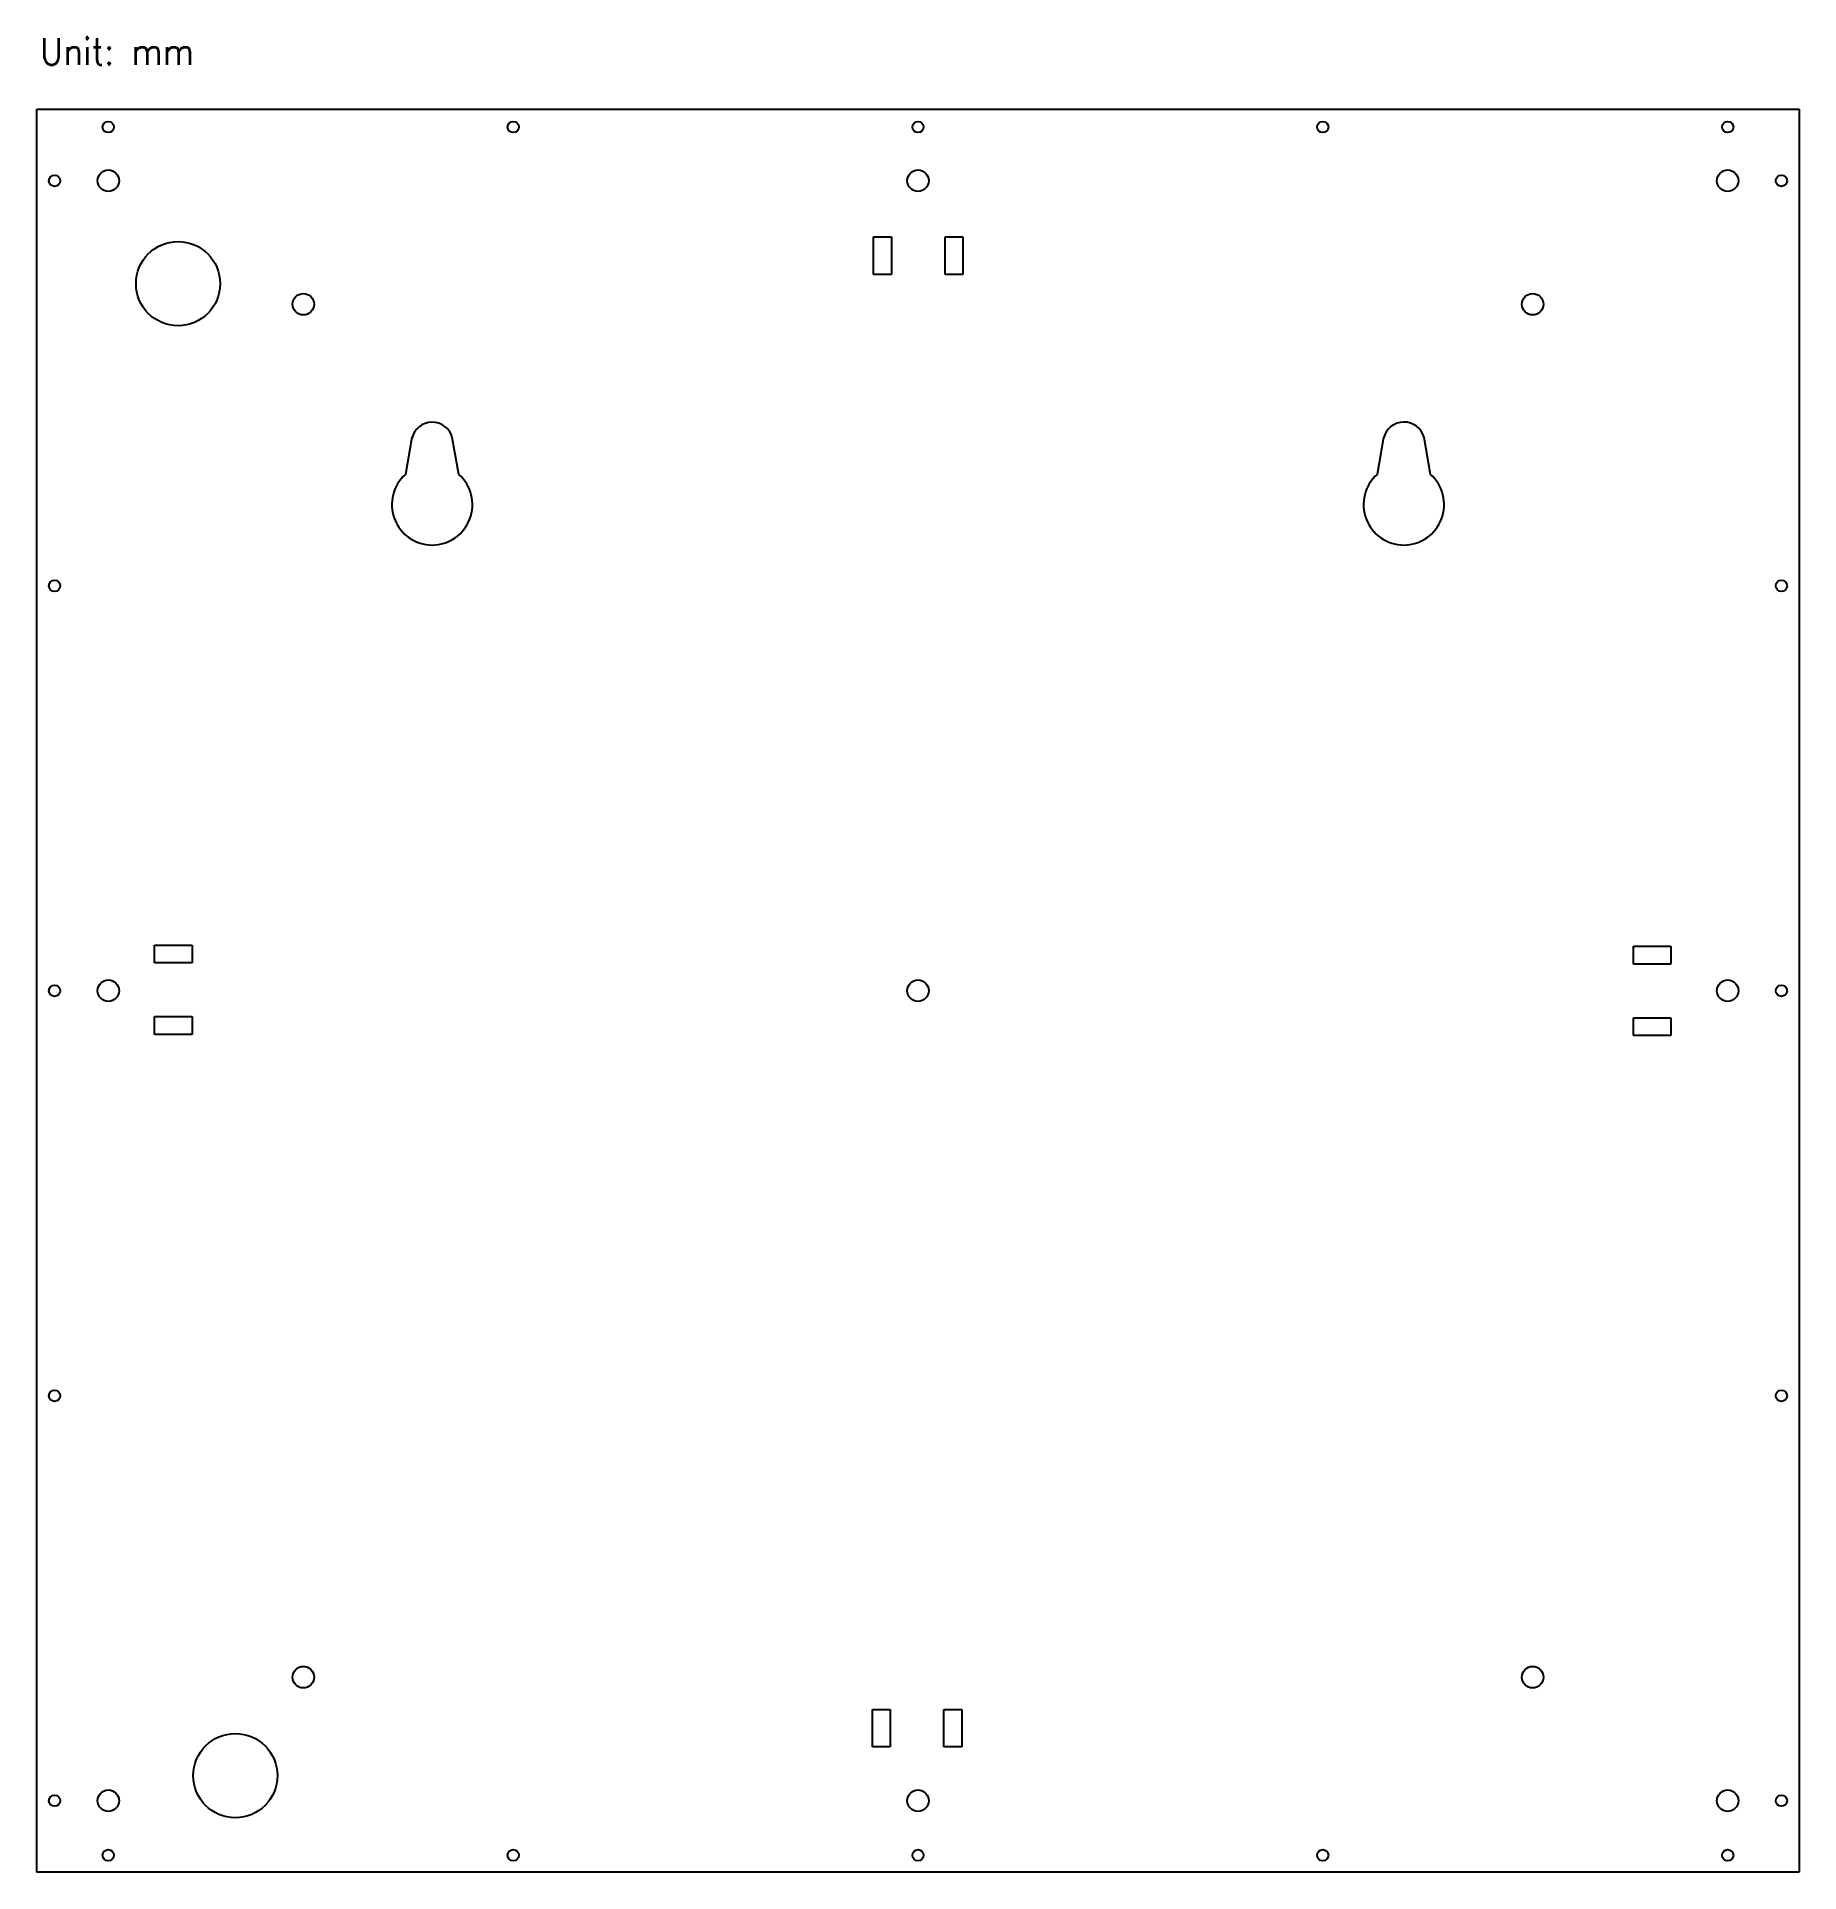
# Model space of a CAD drawing. Header units: inches. Extents: x -0.2 to 9.6, y -9.6 to 0.6.
import ezdxf
from ezdxf.enums import TextEntityAlignment as Align

# ---------------------------------------------------------------- set-up
doc = ezdxf.new("R2010")
doc.units = ezdxf.units.IN
doc.header["$MEASUREMENT"] = 0
for name, color, linetype, lineweight in [('0 ... back_plate', 3, 'Continuous', 25), ('0 ... frame_mounting_holes', 9, 'Continuous', 25), ('0 ... mounting holes', 6, 'Continuous', 25)]:
    doc.layers.add(name, color=color, linetype=linetype, lineweight=lineweight)
doc.layers.add('0 ... measuerments', color=18, linetype='Continuous', lineweight=25, true_color=0x000000)
doc.styles.add('textstyle3', font='Standard')

msp = doc.modelspace()

# ---------------------------------------------------------------- linework, layer by layer
at = {"layer": '0 ... back_plate'}
for p, q in [((-0.21, 0.21), (9.64, 0.21)), ((-0.21, -9.64), (-0.21, 0.21)), ((9.64, 0.21), (9.64, -9.64)), ((4.466, -0.504), (4.566, -0.504)), ((4.466, -0.714), (4.466, -0.504)), ((4.566, -0.504), (4.566, -0.714)), ((4.866, -0.504), (4.966, -0.504)), ((4.866, -0.714), (4.866, -0.504)), ((4.966, -0.504), (4.966, -0.714)), ((4.566, -0.714), (4.466, -0.714)), ((4.966, -0.714), (4.866, -0.714)), ((0.449, -4.56), (0.449, -4.46)), ((0.449, -4.46), (0.659, -4.46)), ((0.659, -4.46), (0.659, -4.56)), ((8.713, -4.566), (8.713, -4.466)), ((8.713, -4.466), (8.923, -4.466)), ((8.923, -4.466), (8.923, -4.566)), ((0.659, -4.56), (0.449, -4.56)), ((8.923, -4.566), (8.713, -4.566)), ((0.449, -4.96), (0.449, -4.86)), ((0.449, -4.86), (0.659, -4.86)), ((0.659, -4.86), (0.659, -4.96)), ((8.713, -4.966), (8.713, -4.866)), ((8.713, -4.866), (8.923, -4.866)), ((8.923, -4.866), (8.923, -4.966)), ((0.659, -4.96), (0.449, -4.96)), ((8.923, -4.966), (8.713, -4.966)), ((4.46, -8.73), (4.56, -8.73)), ((4.46, -8.94), (4.46, -8.73)), ((4.56, -8.73), (4.56, -8.94)), ((4.86, -8.73), (4.96, -8.73)), ((4.86, -8.94), (4.86, -8.73)), ((4.96, -8.73), (4.96, -8.94)), ((4.56, -8.94), (4.46, -8.94)), ((4.96, -8.94), (4.86, -8.94)), ((9.64, -9.64), (-0.21, -9.64))]:
    msp.add_line(p, q, dxfattribs=at)
at = {"layer": '0 ... back_plate', "flags": 128}
for points in [[(1.887, -1.625), (1.851, -1.831, 2.645751), (2.149, -1.831), (2.112, -1.625, 0.780776), (1.887, -1.628)], [(7.317, -1.625), (7.281, -1.831, 2.645751), (7.579, -1.831), (7.543, -1.625, 0.780776), (7.317, -1.628)]]:
    msp.add_lwpolyline(points, format="xyb", dxfattribs=at)
at = {"layer": '0 ... back_plate'}
for centre, radius in [((0.58, -0.765), 0.235), ((1.28, -0.88), 0.06), ((8.15, -0.88), 0.06), ((1.28, -8.55), 0.06), ((8.15, -8.55), 0.06), ((0.9, -9.1), 0.235)]:
    msp.add_circle(centre, radius, dxfattribs=at)
at = {"layer": '0 ... frame_mounting_holes'}
for centre in [(0.19, 0.11), (2.453, 0.11), (4.715, 0.11), (6.977, 0.11), (9.24, 0.11), (-0.11, -0.19), (9.54, -0.19), (-0.11, -2.453), (9.54, -2.453), (-0.11, -4.715), (9.54, -4.715), (-0.11, -6.978), (9.54, -6.978), (-0.11, -9.24), (9.54, -9.24), (0.19, -9.545), (2.453, -9.545), (4.715, -9.545), (6.977, -9.545), (9.24, -9.545)]:
    msp.add_circle(centre, 0.0315, dxfattribs=at)
at = {"layer": '0 ... mounting holes'}
for centre in [(0.19, -0.19), (4.715, -0.19), (9.24, -0.19), (0.19, -4.715), (4.715, -4.715), (9.24, -4.715), (0.19, -9.24), (4.715, -9.24), (9.24, -9.24)]:
    msp.add_circle(centre, 0.06, dxfattribs=at)

# ---------------------------------------------------------------- texts
at = {"layer": '0 ... measuerments', "style": 'textstyle3'}
msp.add_text('Unit: mm', height=0.15, dxfattribs=at).set_placement((-0.191, 0.607), align=Align.TOP_LEFT)

doc.saveas('drawing.dxf')
